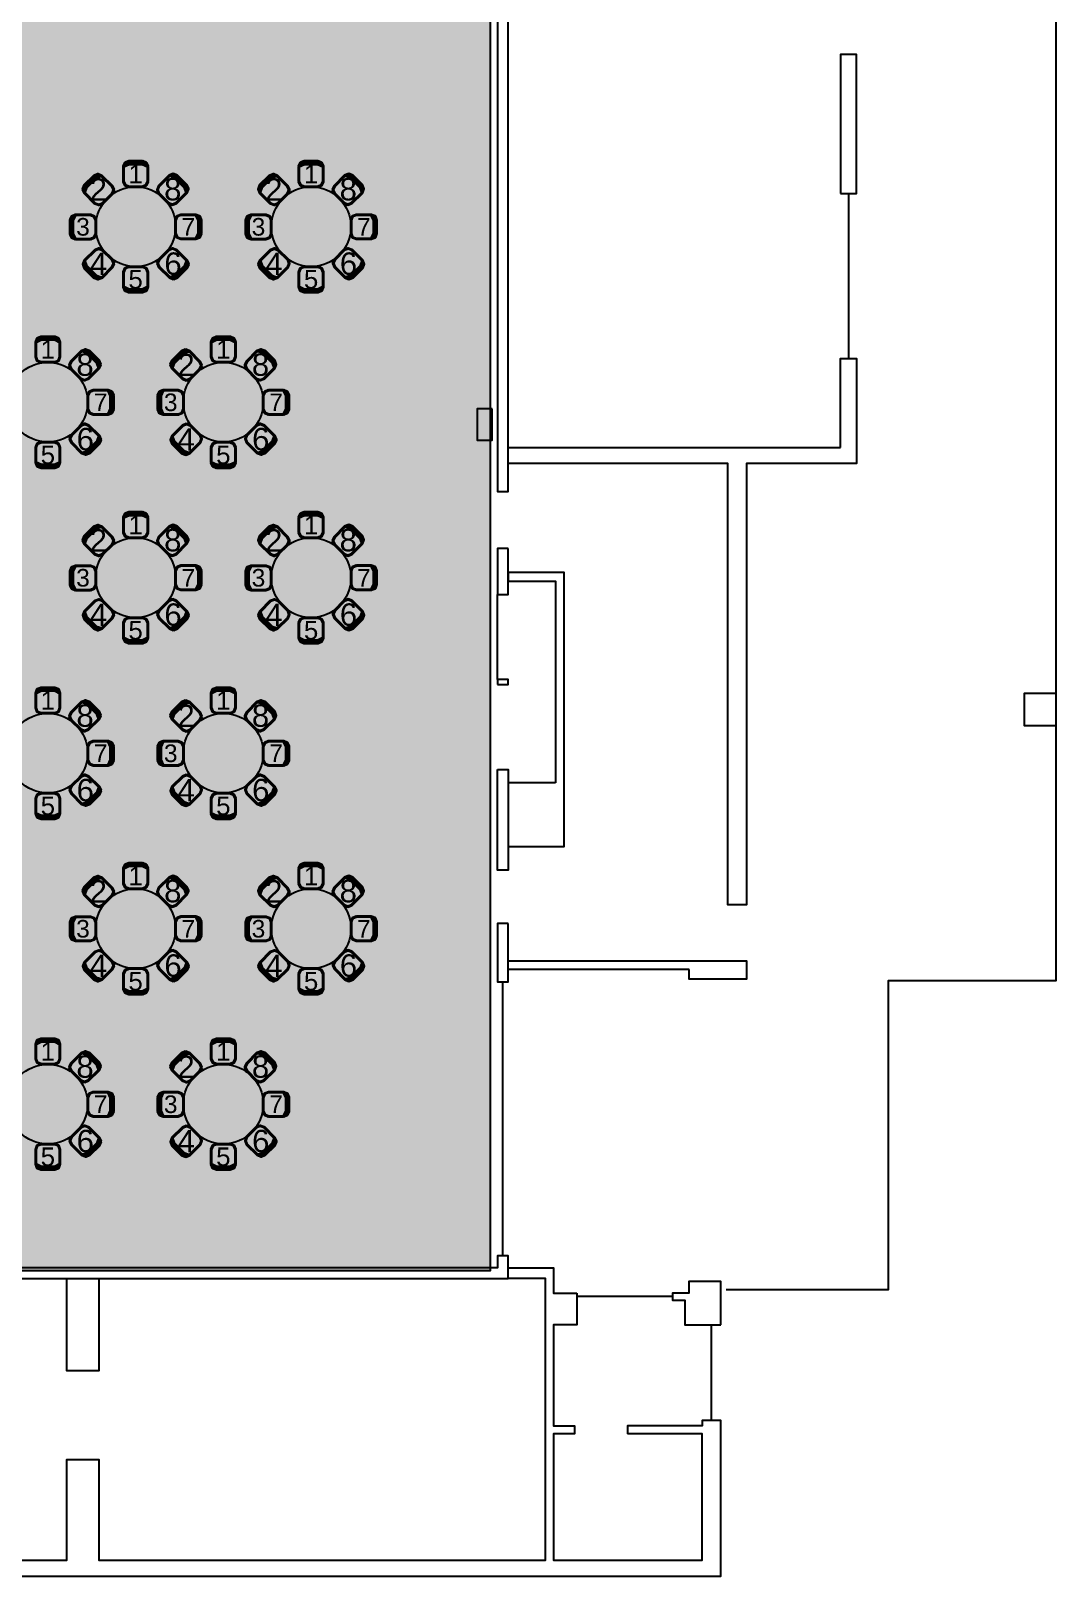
# Model space of a CAD drawing. Header units: feet. Extents: x 304 to 526, y 573 to 801.
# Drawn here: x 462.2 to 526.5, y 572.6 to 669.5 of the extents above; entities that cross this region are included whole.
import ezdxf

# ---------------------------------------------------------------- set-up
doc = ezdxf.new("R2010")
doc.units = ezdxf.units.FT
doc.header["$MEASUREMENT"] = 0
for name, color, linetype in [('[labels]', 7, 'Continuous'), ('background', 7, 'Continuous'), ('Layer 1', 7, 'Continuous'), ('walls', 7, 'Continuous')]:
    doc.layers.add(name, color=color, linetype=linetype)
doc.styles.add('Arial', font='Arial.ttf')

msp = doc.modelspace()

# ---------------------------------------------------------------- hatches: boundary and pattern name
at = {"layer": 'background', "lineweight": 0, "true_color": 0xe6e6e6, "transparency": 33554687}
h = msp.add_hatch(color=254, dxfattribs=at)
h.dxf.hatch_style = 1
h.paths.add_polyline_path([(491.003, 759.963), (309.753, 759.963), (309.753, 591.797), (491.003, 591.797)])
at = {"layer": 'Layer 1', "lineweight": 0, "true_color": 0xd5a6bd, "transparency": 33554687}
h = msp.add_hatch(color=9, dxfattribs=at)
edge = h.paths.add_edge_path(flags=0)
edge.add_ellipse((468.764, 657.224), major_axis=(2.5, 0), ratio=1, start_angle=0.00573, end_angle=360, ccw=False)
edge.add_line((471.264, 657.224), (471.264, 657.224))
h = msp.add_hatch(color=9, dxfattribs=at)
edge = h.paths.add_edge_path(flags=0)
edge.add_ellipse((479.764, 657.224), major_axis=(2.5, 0), ratio=1, start_angle=0.00573, end_angle=360, ccw=False)
edge.add_line((482.264, 657.224), (482.264, 657.224))
h = msp.add_hatch(color=9, dxfattribs=at)
edge = h.paths.add_edge_path(flags=0)
edge.add_ellipse((463.264, 646.224), major_axis=(2.5, 0), ratio=1, start_angle=0.00573, end_angle=360, ccw=False)
edge.add_line((465.764, 646.224), (465.764, 646.224))
h = msp.add_hatch(color=9, dxfattribs=at)
edge = h.paths.add_edge_path(flags=0)
edge.add_ellipse((474.264, 646.224), major_axis=(2.5, 0), ratio=1, start_angle=0.00573, end_angle=360, ccw=False)
edge.add_line((476.764, 646.224), (476.764, 646.224))
h = msp.add_hatch(color=9, dxfattribs=at)
edge = h.paths.add_edge_path(flags=0)
edge.add_ellipse((468.764, 635.224), major_axis=(2.5, 0), ratio=1, start_angle=0.00573, end_angle=360, ccw=False)
edge.add_line((471.264, 635.224), (471.264, 635.224))
h = msp.add_hatch(color=9, dxfattribs=at)
edge = h.paths.add_edge_path(flags=0)
edge.add_ellipse((479.764, 635.224), major_axis=(2.5, 0), ratio=1, start_angle=0.00573, end_angle=360, ccw=False)
edge.add_line((482.264, 635.224), (482.264, 635.224))
h = msp.add_hatch(color=9, dxfattribs=at)
edge = h.paths.add_edge_path(flags=0)
edge.add_ellipse((463.264, 624.224), major_axis=(2.5, 0), ratio=1, start_angle=0.00573, end_angle=360, ccw=False)
edge.add_line((465.764, 624.224), (465.764, 624.224))
h = msp.add_hatch(color=9, dxfattribs=at)
edge = h.paths.add_edge_path(flags=0)
edge.add_ellipse((474.264, 624.224), major_axis=(2.5, 0), ratio=1, start_angle=0.00573, end_angle=360, ccw=False)
edge.add_line((476.764, 624.224), (476.764, 624.224))
h = msp.add_hatch(color=9, dxfattribs=at)
edge = h.paths.add_edge_path(flags=0)
edge.add_ellipse((468.764, 613.224), major_axis=(2.5, 0), ratio=1, start_angle=0.00573, end_angle=360, ccw=False)
edge.add_line((471.264, 613.224), (471.264, 613.224))
h = msp.add_hatch(color=9, dxfattribs=at)
edge = h.paths.add_edge_path(flags=0)
edge.add_ellipse((479.764, 613.224), major_axis=(2.5, 0), ratio=1, start_angle=0.00573, end_angle=360, ccw=False)
edge.add_line((482.264, 613.224), (482.264, 613.224))
h = msp.add_hatch(color=9, dxfattribs=at)
edge = h.paths.add_edge_path(flags=0)
edge.add_ellipse((463.264, 602.224), major_axis=(2.5, 0), ratio=1, start_angle=0.00573, end_angle=360, ccw=False)
edge.add_line((465.764, 602.224), (465.764, 602.224))
h = msp.add_hatch(color=9, dxfattribs=at)
edge = h.paths.add_edge_path(flags=0)
edge.add_ellipse((474.264, 602.224), major_axis=(2.5, 0), ratio=1, start_angle=0.00573, end_angle=360, ccw=False)
edge.add_line((476.764, 602.224), (476.764, 602.224))

# ---------------------------------------------------------------- linework, layer by layer
at = {"layer": 'background', "color": 254, "lineweight": 0, "true_color": 0xe6e6e6, "transparency": 33554687}
msp.add_lwpolyline([(491.003, 759.963), (309.753, 759.963), (309.753, 591.797), (491.003, 591.797)], close=True, dxfattribs=at)
at = {"layer": 'background', "color": 254, "lineweight": 25, "true_color": 0xe6e6e6}
msp.add_lwpolyline([(491.003, 759.963), (309.753, 759.963), (309.753, 591.797), (491.003, 591.797)], close=True, dxfattribs=at)
at = {"layer": 'Layer 1', "color": 18, "lineweight": 40, "true_color": 0x000000}
for points in [[(468.003, 660.991), (468.003, 660.057), (468.101, 659.822), (468.337, 659.724), (469.191, 659.724), (469.426, 659.822), (469.524, 660.057), (469.524, 660.991), (469.426, 661.226), (469.191, 661.324), (468.337, 661.324), (468.101, 661.226), (468.003, 660.991), (468.337, 661.151), (469.191, 661.151), (469.524, 660.991)], [(479.003, 660.991), (479.003, 660.057), (479.101, 659.822), (479.337, 659.724), (480.191, 659.724), (480.426, 659.822), (480.524, 660.057), (480.524, 660.991), (480.426, 661.226), (480.191, 661.324), (479.337, 661.324), (479.101, 661.226), (479.003, 660.991), (479.337, 661.151), (480.191, 661.151), (480.524, 660.991)], [(465.558, 659.347), (466.218, 658.687), (466.454, 658.59), (466.689, 658.687), (467.293, 659.291), (467.391, 659.527), (467.293, 659.763), (466.633, 660.423), (466.398, 660.52), (466.162, 660.423), (465.558, 659.819), (465.46, 659.583), (465.558, 659.347), (465.68, 659.696), (466.284, 660.3), (466.633, 660.423)], [(470.886, 660.433), (470.226, 659.773), (470.128, 659.537), (470.226, 659.301), (470.83, 658.697), (471.065, 658.6), (471.301, 658.697), (471.961, 659.357), (472.059, 659.593), (471.961, 659.829), (471.357, 660.433), (471.121, 660.53), (470.886, 660.433), (471.235, 660.31), (471.839, 659.706), (471.961, 659.357)], [(476.558, 659.347), (477.218, 658.687), (477.454, 658.59), (477.689, 658.687), (478.293, 659.291), (478.391, 659.527), (478.293, 659.763), (477.633, 660.423), (477.398, 660.52), (477.162, 660.423), (476.558, 659.819), (476.46, 659.583), (476.558, 659.347), (476.68, 659.696), (477.284, 660.3), (477.633, 660.423)], [(481.886, 660.433), (481.226, 659.773), (481.128, 659.537), (481.226, 659.301), (481.83, 658.697), (482.065, 658.6), (482.301, 658.697), (482.961, 659.357), (483.059, 659.593), (482.961, 659.829), (482.357, 660.433), (482.121, 660.53), (481.886, 660.433), (482.235, 660.31), (482.839, 659.706), (482.961, 659.357)], [(464.999, 656.449), (465.932, 656.449), (466.168, 656.546), (466.265, 656.782), (466.265, 657.636), (466.168, 657.872), (465.932, 657.969), (464.999, 657.969), (464.763, 657.872), (464.666, 657.636), (464.666, 656.782), (464.763, 656.546), (464.999, 656.449), (464.838, 656.782), (464.838, 657.636), (464.999, 657.969)], [(472.536, 657.977), (471.603, 657.977), (471.367, 657.879), (471.269, 657.644), (471.269, 656.789), (471.367, 656.554), (471.603, 656.456), (472.536, 656.456), (472.772, 656.554), (472.87, 656.789), (472.87, 657.644), (472.772, 657.879), (472.536, 657.977), (472.697, 657.644), (472.697, 656.789), (472.536, 656.456)], [(475.999, 656.449), (476.932, 656.449), (477.168, 656.546), (477.265, 656.782), (477.265, 657.636), (477.168, 657.872), (476.932, 657.969), (475.999, 657.969), (475.763, 657.872), (475.666, 657.636), (475.666, 656.782), (475.763, 656.546), (475.999, 656.449), (475.838, 656.782), (475.838, 657.636), (475.999, 657.969)], [(483.536, 657.977), (482.603, 657.977), (482.367, 657.879), (482.269, 657.644), (482.269, 656.789), (482.367, 656.554), (482.603, 656.456), (483.536, 656.456), (483.772, 656.554), (483.87, 656.789), (483.87, 657.644), (483.772, 657.879), (483.536, 657.977), (483.697, 657.644), (483.697, 656.789), (483.536, 656.456)], [(466.642, 654.027), (467.302, 654.687), (467.399, 654.922), (467.302, 655.158), (466.698, 655.762), (466.462, 655.86), (466.226, 655.762), (465.566, 655.102), (465.469, 654.866), (465.566, 654.631), (466.17, 654.027), (466.406, 653.929), (466.642, 654.027), (466.293, 654.149), (465.689, 654.753), (465.566, 655.102)], [(471.977, 655.109), (471.317, 655.769), (471.081, 655.867), (470.846, 655.769), (470.242, 655.165), (470.144, 654.929), (470.242, 654.694), (470.902, 654.034), (471.137, 653.936), (471.373, 654.034), (471.977, 654.638), (472.075, 654.873), (471.977, 655.109), (471.855, 654.76), (471.251, 654.156), (470.902, 654.034)], [(477.642, 654.027), (478.302, 654.687), (478.399, 654.922), (478.302, 655.158), (477.698, 655.762), (477.462, 655.86), (477.226, 655.762), (476.566, 655.102), (476.469, 654.866), (476.566, 654.631), (477.17, 654.027), (477.406, 653.929), (477.642, 654.027), (477.293, 654.149), (476.689, 654.753), (476.566, 655.102)], [(482.977, 655.109), (482.317, 655.769), (482.081, 655.867), (481.846, 655.769), (481.242, 655.165), (481.144, 654.929), (481.242, 654.694), (481.902, 654.034), (482.137, 653.936), (482.373, 654.034), (482.977, 654.638), (483.075, 654.873), (482.977, 655.109), (482.855, 654.76), (482.251, 654.156), (481.902, 654.034)], [(469.524, 653.45), (469.524, 654.383), (469.426, 654.619), (469.191, 654.716), (468.337, 654.716), (468.101, 654.619), (468.003, 654.383), (468.003, 653.45), (468.101, 653.214), (468.337, 653.116), (469.191, 653.116), (469.426, 653.214), (469.524, 653.45), (469.191, 653.289), (468.337, 653.289), (468.003, 653.45)], [(480.524, 653.45), (480.524, 654.383), (480.426, 654.619), (480.191, 654.716), (479.337, 654.716), (479.101, 654.619), (479.003, 654.383), (479.003, 653.45), (479.101, 653.214), (479.337, 653.116), (480.191, 653.116), (480.426, 653.214), (480.524, 653.45), (480.191, 653.289), (479.337, 653.289), (479.003, 653.45)], [(462.503, 649.991), (462.503, 649.057), (462.601, 648.822), (462.837, 648.724), (463.691, 648.724), (463.926, 648.822), (464.024, 649.057), (464.024, 649.991), (463.926, 650.226), (463.691, 650.324), (462.837, 650.324), (462.601, 650.226), (462.503, 649.991), (462.837, 650.151), (463.691, 650.151), (464.024, 649.991)], [(473.503, 649.991), (473.503, 649.057), (473.601, 648.822), (473.837, 648.724), (474.691, 648.724), (474.926, 648.822), (475.024, 649.057), (475.024, 649.991), (474.926, 650.226), (474.691, 650.324), (473.837, 650.324), (473.601, 650.226), (473.503, 649.991), (473.837, 650.151), (474.691, 650.151), (475.024, 649.991)], [(465.386, 649.433), (464.726, 648.773), (464.628, 648.537), (464.726, 648.301), (465.33, 647.697), (465.565, 647.6), (465.801, 647.697), (466.461, 648.357), (466.559, 648.593), (466.461, 648.829), (465.857, 649.433), (465.621, 649.53), (465.386, 649.433), (465.735, 649.31), (466.339, 648.706), (466.461, 648.357)], [(471.058, 648.347), (471.718, 647.687), (471.954, 647.59), (472.189, 647.687), (472.793, 648.291), (472.891, 648.527), (472.793, 648.763), (472.133, 649.423), (471.898, 649.52), (471.662, 649.423), (471.058, 648.819), (470.96, 648.583), (471.058, 648.347), (471.18, 648.696), (471.784, 649.3), (472.133, 649.423)], [(476.386, 649.433), (475.726, 648.773), (475.628, 648.537), (475.726, 648.301), (476.33, 647.697), (476.565, 647.6), (476.801, 647.697), (477.461, 648.357), (477.559, 648.593), (477.461, 648.829), (476.857, 649.433), (476.621, 649.53), (476.386, 649.433), (476.735, 649.31), (477.339, 648.706), (477.461, 648.357)], [(467.036, 646.977), (466.103, 646.977), (465.867, 646.879), (465.769, 646.644), (465.769, 645.789), (465.867, 645.554), (466.103, 645.456), (467.036, 645.456), (467.272, 645.554), (467.37, 645.789), (467.37, 646.644), (467.272, 646.879), (467.036, 646.977), (467.197, 646.644), (467.197, 645.789), (467.036, 645.456)], [(470.499, 645.449), (471.432, 645.449), (471.668, 645.546), (471.765, 645.782), (471.765, 646.636), (471.668, 646.872), (471.432, 646.969), (470.499, 646.969), (470.263, 646.872), (470.166, 646.636), (470.166, 645.782), (470.263, 645.546), (470.499, 645.449), (470.338, 645.782), (470.338, 646.636), (470.499, 646.969)], [(478.036, 646.977), (477.103, 646.977), (476.867, 646.879), (476.769, 646.644), (476.769, 645.789), (476.867, 645.554), (477.103, 645.456), (478.036, 645.456), (478.272, 645.554), (478.37, 645.789), (478.37, 646.644), (478.272, 646.879), (478.036, 646.977), (478.197, 646.644), (478.197, 645.789), (478.036, 645.456)], [(466.477, 644.109), (465.817, 644.769), (465.581, 644.867), (465.346, 644.769), (464.742, 644.165), (464.644, 643.929), (464.742, 643.694), (465.402, 643.034), (465.637, 642.936), (465.873, 643.034), (466.477, 643.638), (466.575, 643.873), (466.477, 644.109), (466.355, 643.76), (465.751, 643.156), (465.402, 643.034)], [(472.142, 643.027), (472.802, 643.687), (472.899, 643.922), (472.802, 644.158), (472.198, 644.762), (471.962, 644.86), (471.726, 644.762), (471.066, 644.102), (470.969, 643.866), (471.066, 643.631), (471.67, 643.027), (471.906, 642.929), (472.142, 643.027), (471.793, 643.149), (471.189, 643.753), (471.066, 644.102)], [(477.477, 644.109), (476.817, 644.769), (476.581, 644.867), (476.346, 644.769), (475.742, 644.165), (475.644, 643.929), (475.742, 643.694), (476.402, 643.034), (476.637, 642.936), (476.873, 643.034), (477.477, 643.638), (477.575, 643.873), (477.477, 644.109), (477.355, 643.76), (476.751, 643.156), (476.402, 643.034)], [(464.024, 642.45), (464.024, 643.383), (463.926, 643.619), (463.691, 643.716), (462.837, 643.716), (462.601, 643.619), (462.503, 643.383), (462.503, 642.45), (462.601, 642.214), (462.837, 642.116), (463.691, 642.116), (463.926, 642.214), (464.024, 642.45), (463.691, 642.289), (462.837, 642.289), (462.503, 642.45)], [(475.024, 642.45), (475.024, 643.383), (474.926, 643.619), (474.691, 643.716), (473.837, 643.716), (473.601, 643.619), (473.503, 643.383), (473.503, 642.45), (473.601, 642.214), (473.837, 642.116), (474.691, 642.116), (474.926, 642.214), (475.024, 642.45), (474.691, 642.289), (473.837, 642.289), (473.503, 642.45)], [(468.003, 638.991), (468.003, 638.057), (468.101, 637.822), (468.337, 637.724), (469.191, 637.724), (469.426, 637.822), (469.524, 638.057), (469.524, 638.991), (469.426, 639.226), (469.191, 639.324), (468.337, 639.324), (468.101, 639.226), (468.003, 638.991), (468.337, 639.151), (469.191, 639.151), (469.524, 638.991)], [(479.003, 638.991), (479.003, 638.057), (479.101, 637.822), (479.337, 637.724), (480.191, 637.724), (480.426, 637.822), (480.524, 638.057), (480.524, 638.991), (480.426, 639.226), (480.191, 639.324), (479.337, 639.324), (479.101, 639.226), (479.003, 638.991), (479.337, 639.151), (480.191, 639.151), (480.524, 638.991)], [(465.558, 637.347), (466.218, 636.687), (466.454, 636.59), (466.689, 636.687), (467.293, 637.291), (467.391, 637.527), (467.293, 637.763), (466.633, 638.423), (466.398, 638.52), (466.162, 638.423), (465.558, 637.819), (465.46, 637.583), (465.558, 637.347), (465.68, 637.696), (466.284, 638.3), (466.633, 638.423)], [(470.886, 638.433), (470.226, 637.773), (470.128, 637.537), (470.226, 637.301), (470.83, 636.697), (471.065, 636.6), (471.301, 636.697), (471.961, 637.357), (472.059, 637.593), (471.961, 637.829), (471.357, 638.433), (471.121, 638.53), (470.886, 638.433), (471.235, 638.31), (471.839, 637.706), (471.961, 637.357)], [(476.558, 637.347), (477.218, 636.687), (477.454, 636.59), (477.689, 636.687), (478.293, 637.291), (478.391, 637.527), (478.293, 637.763), (477.633, 638.423), (477.398, 638.52), (477.162, 638.423), (476.558, 637.819), (476.46, 637.583), (476.558, 637.347), (476.68, 637.696), (477.284, 638.3), (477.633, 638.423)], [(481.886, 638.433), (481.226, 637.773), (481.128, 637.537), (481.226, 637.301), (481.83, 636.697), (482.065, 636.6), (482.301, 636.697), (482.961, 637.357), (483.059, 637.593), (482.961, 637.829), (482.357, 638.433), (482.121, 638.53), (481.886, 638.433), (482.235, 638.31), (482.839, 637.706), (482.961, 637.357)], [(464.999, 634.449), (465.932, 634.449), (466.168, 634.546), (466.265, 634.782), (466.265, 635.636), (466.168, 635.872), (465.932, 635.969), (464.999, 635.969), (464.763, 635.872), (464.666, 635.636), (464.666, 634.782), (464.763, 634.546), (464.999, 634.449), (464.838, 634.782), (464.838, 635.636), (464.999, 635.969)], [(472.536, 635.977), (471.603, 635.977), (471.367, 635.879), (471.269, 635.644), (471.269, 634.789), (471.367, 634.554), (471.603, 634.456), (472.536, 634.456), (472.772, 634.554), (472.87, 634.789), (472.87, 635.644), (472.772, 635.879), (472.536, 635.977), (472.697, 635.644), (472.697, 634.789), (472.536, 634.456)], [(475.999, 634.449), (476.932, 634.449), (477.168, 634.546), (477.265, 634.782), (477.265, 635.636), (477.168, 635.872), (476.932, 635.969), (475.999, 635.969), (475.763, 635.872), (475.666, 635.636), (475.666, 634.782), (475.763, 634.546), (475.999, 634.449), (475.838, 634.782), (475.838, 635.636), (475.999, 635.969)], [(483.536, 635.977), (482.603, 635.977), (482.367, 635.879), (482.269, 635.644), (482.269, 634.789), (482.367, 634.554), (482.603, 634.456), (483.536, 634.456), (483.772, 634.554), (483.87, 634.789), (483.87, 635.644), (483.772, 635.879), (483.536, 635.977), (483.697, 635.644), (483.697, 634.789), (483.536, 634.456)], [(466.642, 632.027), (467.302, 632.687), (467.399, 632.922), (467.302, 633.158), (466.698, 633.762), (466.462, 633.86), (466.226, 633.762), (465.566, 633.102), (465.469, 632.866), (465.566, 632.631), (466.17, 632.027), (466.406, 631.929), (466.642, 632.027), (466.293, 632.149), (465.689, 632.753), (465.566, 633.102)], [(471.977, 633.109), (471.317, 633.769), (471.081, 633.867), (470.846, 633.769), (470.242, 633.165), (470.144, 632.929), (470.242, 632.694), (470.902, 632.034), (471.137, 631.936), (471.373, 632.034), (471.977, 632.638), (472.075, 632.873), (471.977, 633.109), (471.855, 632.76), (471.251, 632.156), (470.902, 632.034)], [(477.642, 632.027), (478.302, 632.687), (478.399, 632.922), (478.302, 633.158), (477.698, 633.762), (477.462, 633.86), (477.226, 633.762), (476.566, 633.102), (476.469, 632.866), (476.566, 632.631), (477.17, 632.027), (477.406, 631.929), (477.642, 632.027), (477.293, 632.149), (476.689, 632.753), (476.566, 633.102)], [(482.977, 633.109), (482.317, 633.769), (482.081, 633.867), (481.846, 633.769), (481.242, 633.165), (481.144, 632.929), (481.242, 632.694), (481.902, 632.034), (482.137, 631.936), (482.373, 632.034), (482.977, 632.638), (483.075, 632.873), (482.977, 633.109), (482.855, 632.76), (482.251, 632.156), (481.902, 632.034)], [(469.524, 631.45), (469.524, 632.383), (469.426, 632.619), (469.191, 632.716), (468.337, 632.716), (468.101, 632.619), (468.003, 632.383), (468.003, 631.45), (468.101, 631.214), (468.337, 631.116), (469.191, 631.116), (469.426, 631.214), (469.524, 631.45), (469.191, 631.289), (468.337, 631.289), (468.003, 631.45)], [(480.524, 631.45), (480.524, 632.383), (480.426, 632.619), (480.191, 632.716), (479.337, 632.716), (479.101, 632.619), (479.003, 632.383), (479.003, 631.45), (479.101, 631.214), (479.337, 631.116), (480.191, 631.116), (480.426, 631.214), (480.524, 631.45), (480.191, 631.289), (479.337, 631.289), (479.003, 631.45)], [(462.503, 627.991), (462.503, 627.057), (462.601, 626.822), (462.837, 626.724), (463.691, 626.724), (463.926, 626.822), (464.024, 627.057), (464.024, 627.991), (463.926, 628.226), (463.691, 628.324), (462.837, 628.324), (462.601, 628.226), (462.503, 627.991), (462.837, 628.151), (463.691, 628.151), (464.024, 627.991)], [(473.503, 627.991), (473.503, 627.057), (473.601, 626.822), (473.837, 626.724), (474.691, 626.724), (474.926, 626.822), (475.024, 627.057), (475.024, 627.991), (474.926, 628.226), (474.691, 628.324), (473.837, 628.324), (473.601, 628.226), (473.503, 627.991), (473.837, 628.151), (474.691, 628.151), (475.024, 627.991)], [(465.386, 627.433), (464.726, 626.773), (464.628, 626.537), (464.726, 626.301), (465.33, 625.697), (465.565, 625.6), (465.801, 625.697), (466.461, 626.357), (466.559, 626.593), (466.461, 626.829), (465.857, 627.433), (465.621, 627.53), (465.386, 627.433), (465.735, 627.31), (466.339, 626.706), (466.461, 626.357)], [(471.058, 626.347), (471.718, 625.687), (471.954, 625.59), (472.189, 625.687), (472.793, 626.291), (472.891, 626.527), (472.793, 626.763), (472.133, 627.423), (471.898, 627.52), (471.662, 627.423), (471.058, 626.819), (470.96, 626.583), (471.058, 626.347), (471.18, 626.696), (471.784, 627.3), (472.133, 627.423)], [(476.386, 627.433), (475.726, 626.773), (475.628, 626.537), (475.726, 626.301), (476.33, 625.697), (476.565, 625.6), (476.801, 625.697), (477.461, 626.357), (477.559, 626.593), (477.461, 626.829), (476.857, 627.433), (476.621, 627.53), (476.386, 627.433), (476.735, 627.31), (477.339, 626.706), (477.461, 626.357)], [(467.036, 624.977), (466.103, 624.977), (465.867, 624.879), (465.769, 624.644), (465.769, 623.789), (465.867, 623.554), (466.103, 623.456), (467.036, 623.456), (467.272, 623.554), (467.37, 623.789), (467.37, 624.644), (467.272, 624.879), (467.036, 624.977), (467.197, 624.644), (467.197, 623.789), (467.036, 623.456)], [(470.499, 623.449), (471.432, 623.449), (471.668, 623.546), (471.765, 623.782), (471.765, 624.636), (471.668, 624.872), (471.432, 624.969), (470.499, 624.969), (470.263, 624.872), (470.166, 624.636), (470.166, 623.782), (470.263, 623.546), (470.499, 623.449), (470.338, 623.782), (470.338, 624.636), (470.499, 624.969)], [(478.036, 624.977), (477.103, 624.977), (476.867, 624.879), (476.769, 624.644), (476.769, 623.789), (476.867, 623.554), (477.103, 623.456), (478.036, 623.456), (478.272, 623.554), (478.37, 623.789), (478.37, 624.644), (478.272, 624.879), (478.036, 624.977), (478.197, 624.644), (478.197, 623.789), (478.036, 623.456)], [(466.477, 622.109), (465.817, 622.769), (465.581, 622.867), (465.346, 622.769), (464.742, 622.165), (464.644, 621.929), (464.742, 621.694), (465.402, 621.034), (465.637, 620.936), (465.873, 621.034), (466.477, 621.638), (466.575, 621.873), (466.477, 622.109), (466.355, 621.76), (465.751, 621.156), (465.402, 621.034)], [(472.142, 621.027), (472.802, 621.687), (472.899, 621.922), (472.802, 622.158), (472.198, 622.762), (471.962, 622.86), (471.726, 622.762), (471.066, 622.102), (470.969, 621.866), (471.066, 621.631), (471.67, 621.027), (471.906, 620.929), (472.142, 621.027), (471.793, 621.149), (471.189, 621.753), (471.066, 622.102)], [(477.477, 622.109), (476.817, 622.769), (476.581, 622.867), (476.346, 622.769), (475.742, 622.165), (475.644, 621.929), (475.742, 621.694), (476.402, 621.034), (476.637, 620.936), (476.873, 621.034), (477.477, 621.638), (477.575, 621.873), (477.477, 622.109), (477.355, 621.76), (476.751, 621.156), (476.402, 621.034)], [(464.024, 620.45), (464.024, 621.383), (463.926, 621.619), (463.691, 621.716), (462.837, 621.716), (462.601, 621.619), (462.503, 621.383), (462.503, 620.45), (462.601, 620.214), (462.837, 620.116), (463.691, 620.116), (463.926, 620.214), (464.024, 620.45), (463.691, 620.289), (462.837, 620.289), (462.503, 620.45)], [(475.024, 620.45), (475.024, 621.383), (474.926, 621.619), (474.691, 621.716), (473.837, 621.716), (473.601, 621.619), (473.503, 621.383), (473.503, 620.45), (473.601, 620.214), (473.837, 620.116), (474.691, 620.116), (474.926, 620.214), (475.024, 620.45), (474.691, 620.289), (473.837, 620.289), (473.503, 620.45)], [(468.003, 616.991), (468.003, 616.057), (468.101, 615.822), (468.337, 615.724), (469.191, 615.724), (469.426, 615.822), (469.524, 616.057), (469.524, 616.991), (469.426, 617.226), (469.191, 617.324), (468.337, 617.324), (468.101, 617.226), (468.003, 616.991), (468.337, 617.151), (469.191, 617.151), (469.524, 616.991)], [(479.003, 616.991), (479.003, 616.057), (479.101, 615.822), (479.337, 615.724), (480.191, 615.724), (480.426, 615.822), (480.524, 616.057), (480.524, 616.991), (480.426, 617.226), (480.191, 617.324), (479.337, 617.324), (479.101, 617.226), (479.003, 616.991), (479.337, 617.151), (480.191, 617.151), (480.524, 616.991)], [(465.558, 615.347), (466.218, 614.687), (466.454, 614.59), (466.689, 614.687), (467.293, 615.291), (467.391, 615.527), (467.293, 615.763), (466.633, 616.423), (466.398, 616.52), (466.162, 616.423), (465.558, 615.819), (465.46, 615.583), (465.558, 615.347), (465.68, 615.696), (466.284, 616.3), (466.633, 616.423)], [(470.886, 616.433), (470.226, 615.773), (470.128, 615.537), (470.226, 615.301), (470.83, 614.697), (471.065, 614.6), (471.301, 614.697), (471.961, 615.357), (472.059, 615.593), (471.961, 615.829), (471.357, 616.433), (471.121, 616.53), (470.886, 616.433), (471.235, 616.31), (471.839, 615.706), (471.961, 615.357)], [(476.558, 615.347), (477.218, 614.687), (477.454, 614.59), (477.689, 614.687), (478.293, 615.291), (478.391, 615.527), (478.293, 615.763), (477.633, 616.423), (477.398, 616.52), (477.162, 616.423), (476.558, 615.819), (476.46, 615.583), (476.558, 615.347), (476.68, 615.696), (477.284, 616.3), (477.633, 616.423)], [(481.886, 616.433), (481.226, 615.773), (481.128, 615.537), (481.226, 615.301), (481.83, 614.697), (482.065, 614.6), (482.301, 614.697), (482.961, 615.357), (483.059, 615.593), (482.961, 615.829), (482.357, 616.433), (482.121, 616.53), (481.886, 616.433), (482.235, 616.31), (482.839, 615.706), (482.961, 615.357)], [(464.999, 612.449), (465.932, 612.449), (466.168, 612.546), (466.265, 612.782), (466.265, 613.636), (466.168, 613.872), (465.932, 613.969), (464.999, 613.969), (464.763, 613.872), (464.666, 613.636), (464.666, 612.782), (464.763, 612.546), (464.999, 612.449), (464.838, 612.782), (464.838, 613.636), (464.999, 613.969)], [(472.536, 613.977), (471.603, 613.977), (471.367, 613.879), (471.269, 613.644), (471.269, 612.789), (471.367, 612.554), (471.603, 612.456), (472.536, 612.456), (472.772, 612.554), (472.87, 612.789), (472.87, 613.644), (472.772, 613.879), (472.536, 613.977), (472.697, 613.644), (472.697, 612.789), (472.536, 612.456)], [(475.999, 612.449), (476.932, 612.449), (477.168, 612.546), (477.265, 612.782), (477.265, 613.636), (477.168, 613.872), (476.932, 613.969), (475.999, 613.969), (475.763, 613.872), (475.666, 613.636), (475.666, 612.782), (475.763, 612.546), (475.999, 612.449), (475.838, 612.782), (475.838, 613.636), (475.999, 613.969)], [(483.536, 613.977), (482.603, 613.977), (482.367, 613.879), (482.269, 613.644), (482.269, 612.789), (482.367, 612.554), (482.603, 612.456), (483.536, 612.456), (483.772, 612.554), (483.87, 612.789), (483.87, 613.644), (483.772, 613.879), (483.536, 613.977), (483.697, 613.644), (483.697, 612.789), (483.536, 612.456)], [(466.642, 610.027), (467.302, 610.687), (467.399, 610.922), (467.302, 611.158), (466.698, 611.762), (466.462, 611.86), (466.226, 611.762), (465.566, 611.102), (465.469, 610.866), (465.566, 610.631), (466.17, 610.027), (466.406, 609.929), (466.642, 610.027), (466.293, 610.149), (465.689, 610.753), (465.566, 611.102)], [(471.977, 611.109), (471.317, 611.769), (471.081, 611.867), (470.846, 611.769), (470.242, 611.165), (470.144, 610.929), (470.242, 610.694), (470.902, 610.034), (471.137, 609.936), (471.373, 610.034), (471.977, 610.638), (472.075, 610.873), (471.977, 611.109), (471.855, 610.76), (471.251, 610.156), (470.902, 610.034)], [(477.642, 610.027), (478.302, 610.687), (478.399, 610.922), (478.302, 611.158), (477.698, 611.762), (477.462, 611.86), (477.226, 611.762), (476.566, 611.102), (476.469, 610.866), (476.566, 610.631), (477.17, 610.027), (477.406, 609.929), (477.642, 610.027), (477.293, 610.149), (476.689, 610.753), (476.566, 611.102)], [(482.977, 611.109), (482.317, 611.769), (482.081, 611.867), (481.846, 611.769), (481.242, 611.165), (481.144, 610.929), (481.242, 610.694), (481.902, 610.034), (482.137, 609.936), (482.373, 610.034), (482.977, 610.638), (483.075, 610.873), (482.977, 611.109), (482.855, 610.76), (482.251, 610.156), (481.902, 610.034)], [(469.524, 609.45), (469.524, 610.383), (469.426, 610.619), (469.191, 610.716), (468.337, 610.716), (468.101, 610.619), (468.003, 610.383), (468.003, 609.45), (468.101, 609.214), (468.337, 609.116), (469.191, 609.116), (469.426, 609.214), (469.524, 609.45), (469.191, 609.289), (468.337, 609.289), (468.003, 609.45)], [(480.524, 609.45), (480.524, 610.383), (480.426, 610.619), (480.191, 610.716), (479.337, 610.716), (479.101, 610.619), (479.003, 610.383), (479.003, 609.45), (479.101, 609.214), (479.337, 609.116), (480.191, 609.116), (480.426, 609.214), (480.524, 609.45), (480.191, 609.289), (479.337, 609.289), (479.003, 609.45)], [(462.503, 605.991), (462.503, 605.057), (462.601, 604.822), (462.837, 604.724), (463.691, 604.724), (463.926, 604.822), (464.024, 605.057), (464.024, 605.991), (463.926, 606.226), (463.691, 606.324), (462.837, 606.324), (462.601, 606.226), (462.503, 605.991), (462.837, 606.151), (463.691, 606.151), (464.024, 605.991)], [(465.386, 605.433), (464.726, 604.773), (464.628, 604.537), (464.726, 604.301), (465.33, 603.697), (465.565, 603.6), (465.801, 603.697), (466.461, 604.357), (466.559, 604.593), (466.461, 604.829), (465.857, 605.433), (465.621, 605.53), (465.386, 605.433), (465.735, 605.31), (466.339, 604.706), (466.461, 604.357)], [(471.058, 604.347), (471.718, 603.687), (471.954, 603.59), (472.189, 603.687), (472.793, 604.291), (472.891, 604.527), (472.793, 604.763), (472.133, 605.423), (471.898, 605.52), (471.662, 605.423), (471.058, 604.819), (470.96, 604.583), (471.058, 604.347), (471.18, 604.696), (471.784, 605.3), (472.133, 605.423)], [(473.503, 605.991), (473.503, 605.057), (473.601, 604.822), (473.837, 604.724), (474.691, 604.724), (474.926, 604.822), (475.024, 605.057), (475.024, 605.991), (474.926, 606.226), (474.691, 606.324), (473.837, 606.324), (473.601, 606.226), (473.503, 605.991), (473.837, 606.151), (474.691, 606.151), (475.024, 605.991)], [(476.386, 605.433), (475.726, 604.773), (475.628, 604.537), (475.726, 604.301), (476.33, 603.697), (476.565, 603.6), (476.801, 603.697), (477.461, 604.357), (477.559, 604.593), (477.461, 604.829), (476.857, 605.433), (476.621, 605.53), (476.386, 605.433), (476.735, 605.31), (477.339, 604.706), (477.461, 604.357)], [(467.036, 602.977), (466.103, 602.977), (465.867, 602.879), (465.769, 602.644), (465.769, 601.789), (465.867, 601.554), (466.103, 601.456), (467.036, 601.456), (467.272, 601.554), (467.37, 601.789), (467.37, 602.644), (467.272, 602.879), (467.036, 602.977), (467.197, 602.644), (467.197, 601.789), (467.036, 601.456)], [(470.499, 601.449), (471.432, 601.449), (471.668, 601.546), (471.765, 601.782), (471.765, 602.636), (471.668, 602.872), (471.432, 602.969), (470.499, 602.969), (470.263, 602.872), (470.166, 602.636), (470.166, 601.782), (470.263, 601.546), (470.499, 601.449), (470.338, 601.782), (470.338, 602.636), (470.499, 602.969)], [(478.036, 602.977), (477.103, 602.977), (476.867, 602.879), (476.769, 602.644), (476.769, 601.789), (476.867, 601.554), (477.103, 601.456), (478.036, 601.456), (478.272, 601.554), (478.37, 601.789), (478.37, 602.644), (478.272, 602.879), (478.036, 602.977), (478.197, 602.644), (478.197, 601.789), (478.036, 601.456)], [(466.477, 600.109), (465.817, 600.769), (465.581, 600.867), (465.346, 600.769), (464.742, 600.165), (464.644, 599.929), (464.742, 599.694), (465.402, 599.034), (465.637, 598.936), (465.873, 599.034), (466.477, 599.638), (466.575, 599.873), (466.477, 600.109), (466.355, 599.76), (465.751, 599.156), (465.402, 599.034)], [(472.142, 599.027), (472.802, 599.687), (472.899, 599.922), (472.802, 600.158), (472.198, 600.762), (471.962, 600.86), (471.726, 600.762), (471.066, 600.102), (470.969, 599.866), (471.066, 599.631), (471.67, 599.027), (471.906, 598.929), (472.142, 599.027), (471.793, 599.149), (471.189, 599.753), (471.066, 600.102)], [(477.477, 600.109), (476.817, 600.769), (476.581, 600.867), (476.346, 600.769), (475.742, 600.165), (475.644, 599.929), (475.742, 599.694), (476.402, 599.034), (476.637, 598.936), (476.873, 599.034), (477.477, 599.638), (477.575, 599.873), (477.477, 600.109), (477.355, 599.76), (476.751, 599.156), (476.402, 599.034)], [(464.024, 598.45), (464.024, 599.383), (463.926, 599.619), (463.691, 599.716), (462.837, 599.716), (462.601, 599.619), (462.503, 599.383), (462.503, 598.45), (462.601, 598.214), (462.837, 598.116), (463.691, 598.116), (463.926, 598.214), (464.024, 598.45), (463.691, 598.289), (462.837, 598.289), (462.503, 598.45)], [(475.024, 598.45), (475.024, 599.383), (474.926, 599.619), (474.691, 599.716), (473.837, 599.716), (473.601, 599.619), (473.503, 599.383), (473.503, 598.45), (473.601, 598.214), (473.837, 598.116), (474.691, 598.116), (474.926, 598.214), (475.024, 598.45), (474.691, 598.289), (473.837, 598.289), (473.503, 598.45)]]:
    msp.add_lwpolyline(points, dxfattribs=at)
at = {"layer": 'Layer 1', "color": 18, "lineweight": 25, "true_color": 0x000000}
for centre in [(468.764, 657.224), (479.764, 657.224), (463.264, 646.224), (474.264, 646.224), (468.764, 635.224), (479.764, 635.224), (463.264, 624.224), (474.264, 624.224), (468.764, 613.224), (479.764, 613.224), (463.264, 602.224), (474.264, 602.224)]:
    msp.add_ellipse(centre, major_axis=(2.5, 0), ratio=1, dxfattribs=at)
at = {"layer": 'walls', "color": 18, "lineweight": 25, "true_color": 0x000000}
for points in [[(505.786, 590.605), (515.962, 590.605), (515.962, 609.967), (526.462, 609.967), (526.462, 715.962), (526.462, 717.962), (524.462, 717.962), (524.462, 715.962), (526.462, 715.962), (526.462, 736.964)], [(492.918, 690.68), (492.918, 688.937), (492.918, 687.881), (491.457, 687.881), (491.457, 640.631), (492.124, 640.631), (492.124, 671.644), (513.291, 671.644), (513.291, 671.133), (513.957, 671.133), (513.957, 673.964)], [(513.457, 659.298), (513.457, 648.965)], [(491.457, 628.839), (491.457, 634.173)], [(503.462, 610.672), (492.124, 610.672), (492.124, 611.214), (507.048, 611.214), (507.048, 610.047), (505.882, 610.047), (503.454, 610.047), (503.454, 610.672)], [(491.791, 592.714), (491.791, 609.881)], [(345.754, 591.964), (388.106, 591.964), (388.106, 591.297), (347.754, 591.297), (347.754, 590.297), (347.254, 590.297), (347.254, 580.667), (307.692, 580.667), (307.692, 580.167), (393.337, 580.167), (393.337, 572.637), (505.452, 572.637), (505.452, 582.397), (504.286, 582.397), (504.286, 582.058), (499.605, 582.058), (499.605, 581.558)], [(434.457, 579.495), (434.457, 573.637), (442.457, 573.637), (442.457, 579.495), (442.124, 579.495), (442.124, 579.995), (442.957, 579.995), (442.957, 573.637), (464.457, 573.637), (464.457, 579.954), (466.457, 579.954), (466.457, 573.637), (494.457, 573.637), (494.457, 591.297), (492.124, 591.297), (492.124, 591.964), (494.957, 591.964), (494.957, 590.375), (496.42, 590.375)], [(505.452, 588.397), (505.452, 591.105), (503.45, 591.105), (503.45, 590.375), (502.423, 590.375), (502.423, 589.938), (503.199, 589.938), (503.199, 588.397), (505.449, 588.397)], [(496.423, 590.375), (496.423, 588.397), (494.957, 588.397), (494.957, 582.058), (496.272, 582.058), (496.272, 581.558), (494.957, 581.558), (494.957, 573.637), (504.286, 573.637), (504.286, 581.558), (499.605, 581.558)], [(502.423, 590.157), (496.423, 590.157)], [(504.869, 582.397), (504.869, 588.397)]]:
    msp.add_lwpolyline(points, dxfattribs=at)
for points in [[(512.957, 659.298), (513.957, 659.298), (513.957, 668.029), (512.957, 668.029)], [(512.957, 643.381), (512.957, 648.965), (513.957, 648.965), (513.957, 642.381), (507.048, 642.381), (507.048, 614.714), (505.882, 614.714), (505.882, 642.381), (492.124, 642.381), (492.124, 643.381), (506.882, 643.381)], [(491.122, 645.797), (490.164, 645.797), (490.164, 643.838), (491.122, 643.838)], [(492.124, 637.048), (491.457, 637.048), (491.457, 634.173), (492.124, 634.173)], [(495.089, 622.36), (492.124, 622.36), (492.124, 618.381), (495.63, 618.381), (495.63, 635.548), (492.124, 635.548), (492.124, 635.006), (495.089, 635.006)], [(491.457, 628.527), (492.124, 628.527), (492.124, 628.839), (491.457, 628.839)], [(526.462, 627.964), (524.462, 627.964), (524.462, 625.964), (526.462, 625.964)], [(491.457, 623.193), (492.124, 623.193), (492.124, 616.881), (491.457, 616.881)], [(492.124, 613.548), (491.457, 613.548), (491.457, 609.881), (492.124, 609.881)], [(453.457, 591.964), (453.457, 591.297), (492.124, 591.297), (492.124, 592.714), (491.457, 592.714), (491.457, 591.964), (466.457, 591.964), (453.457, 591.964)], [(466.457, 591.298), (466.457, 585.511), (464.457, 585.511), (464.457, 591.298)]]:
    msp.add_lwpolyline(points, close=True, dxfattribs=at)

# ---------------------------------------------------------------- texts
at = {"layer": '[labels]', "color": 18, "true_color": 0x000000, "attachment_point": 5, "line_spacing_factor": 0.85, "style": 'Arial'}
for s, insert, char_height, width in [('1', (468.764, 660.524), 1.16, 1.5208), ('1', (479.764, 660.524), 1.16, 1.5208), ('2', (466.426, 659.555), 1.4, 1.93068), ('8', (471.093, 659.565), 1.4, 1.93068), ('2', (477.426, 659.555), 1.4, 1.93068), ('8', (482.093, 659.565), 1.4, 1.93068), ('3', (465.466, 657.209), 1.103, 1.6), ('7', (472.07, 657.216), 1.103, 1.6), ('3', (476.466, 657.209), 1.103, 1.6), ('7', (483.07, 657.216), 1.103, 1.6), ('4', (466.434, 654.894), 1.4, 1.93068), ('6', (471.109, 654.901), 1.4, 1.93068), ('4', (477.434, 654.894), 1.4, 1.93068), ('6', (482.109, 654.901), 1.4, 1.93068), ('5', (468.764, 653.916), 1.16, 1.5208), ('5', (479.764, 653.916), 1.16, 1.5208), ('1', (463.264, 649.524), 1.16, 1.5208), ('1', (474.264, 649.524), 1.16, 1.5208), ('8', (465.593, 648.565), 1.4, 1.93068), ('2', (471.926, 648.555), 1.4, 1.93068), ('8', (476.593, 648.565), 1.4, 1.93068), ('7', (466.57, 646.216), 1.103, 1.6), ('3', (470.966, 646.209), 1.103, 1.6), ('7', (477.57, 646.216), 1.103, 1.6), ('6', (465.609, 643.901), 1.4, 1.93068), ('4', (471.934, 643.894), 1.4, 1.93068), ('6', (476.609, 643.901), 1.4, 1.93068), ('5', (463.264, 642.916), 1.16, 1.5208), ('5', (474.264, 642.916), 1.16, 1.5208), ('1', (468.764, 638.524), 1.16, 1.5208), ('1', (479.764, 638.524), 1.16, 1.5208), ('2', (466.426, 637.555), 1.4, 1.93068), ('8', (471.093, 637.565), 1.4, 1.93068), ('2', (477.426, 637.555), 1.4, 1.93068), ('8', (482.093, 637.565), 1.4, 1.93068), ('3', (465.466, 635.209), 1.103, 1.6), ('7', (472.07, 635.216), 1.103, 1.6), ('3', (476.466, 635.209), 1.103, 1.6), ('7', (483.07, 635.216), 1.103, 1.6), ('4', (466.434, 632.894), 1.4, 1.93068), ('6', (471.109, 632.901), 1.4, 1.93068), ('4', (477.434, 632.894), 1.4, 1.93068), ('6', (482.109, 632.901), 1.4, 1.93068), ('5', (468.764, 631.916), 1.16, 1.5208), ('5', (479.764, 631.916), 1.16, 1.5208), ('1', (463.264, 627.524), 1.16, 1.5208), ('1', (474.264, 627.524), 1.16, 1.5208), ('8', (465.593, 626.565), 1.4, 1.93068), ('2', (471.926, 626.555), 1.4, 1.93068), ('8', (476.593, 626.565), 1.4, 1.93068), ('7', (466.57, 624.216), 1.103, 1.6), ('3', (470.966, 624.209), 1.103, 1.6), ('7', (477.57, 624.216), 1.103, 1.6), ('6', (465.609, 621.901), 1.4, 1.93068), ('4', (471.934, 621.894), 1.4, 1.93068), ('6', (476.609, 621.901), 1.4, 1.93068), ('5', (463.264, 620.916), 1.16, 1.5208), ('5', (474.264, 620.916), 1.16, 1.5208), ('1', (468.764, 616.524), 1.16, 1.5208), ('1', (479.764, 616.524), 1.16, 1.5208), ('2', (466.426, 615.555), 1.4, 1.93068), ('8', (471.093, 615.565), 1.4, 1.93068), ('2', (477.426, 615.555), 1.4, 1.93068), ('8', (482.093, 615.565), 1.4, 1.93068), ('3', (465.466, 613.209), 1.103, 1.6), ('7', (472.07, 613.216), 1.103, 1.6), ('3', (476.466, 613.209), 1.103, 1.6), ('7', (483.07, 613.216), 1.103, 1.6), ('4', (466.434, 610.894), 1.4, 1.93068), ('6', (471.109, 610.901), 1.4, 1.93068), ('4', (477.434, 610.894), 1.4, 1.93068), ('6', (482.109, 610.901), 1.4, 1.93068), ('5', (468.764, 609.916), 1.16, 1.5208), ('5', (479.764, 609.916), 1.16, 1.5208), ('1', (463.264, 605.524), 1.16, 1.5208), ('1', (474.264, 605.524), 1.16, 1.5208), ('8', (465.593, 604.565), 1.4, 1.93068), ('2', (471.926, 604.555), 1.4, 1.93068), ('8', (476.593, 604.565), 1.4, 1.93068), ('7', (466.57, 602.216), 1.103, 1.6), ('3', (470.966, 602.209), 1.103, 1.6), ('7', (477.57, 602.216), 1.103, 1.6), ('6', (465.609, 599.901), 1.4, 1.93068), ('4', (471.934, 599.894), 1.4, 1.93068), ('6', (476.609, 599.901), 1.4, 1.93068), ('5', (463.264, 598.916), 1.16, 1.5208), ('5', (474.264, 598.916), 1.16, 1.5208)]:
    msp.add_mtext(s, dxfattribs=dict(at, insert=insert, char_height=char_height, width=width))

doc.saveas('drawing.dxf')
